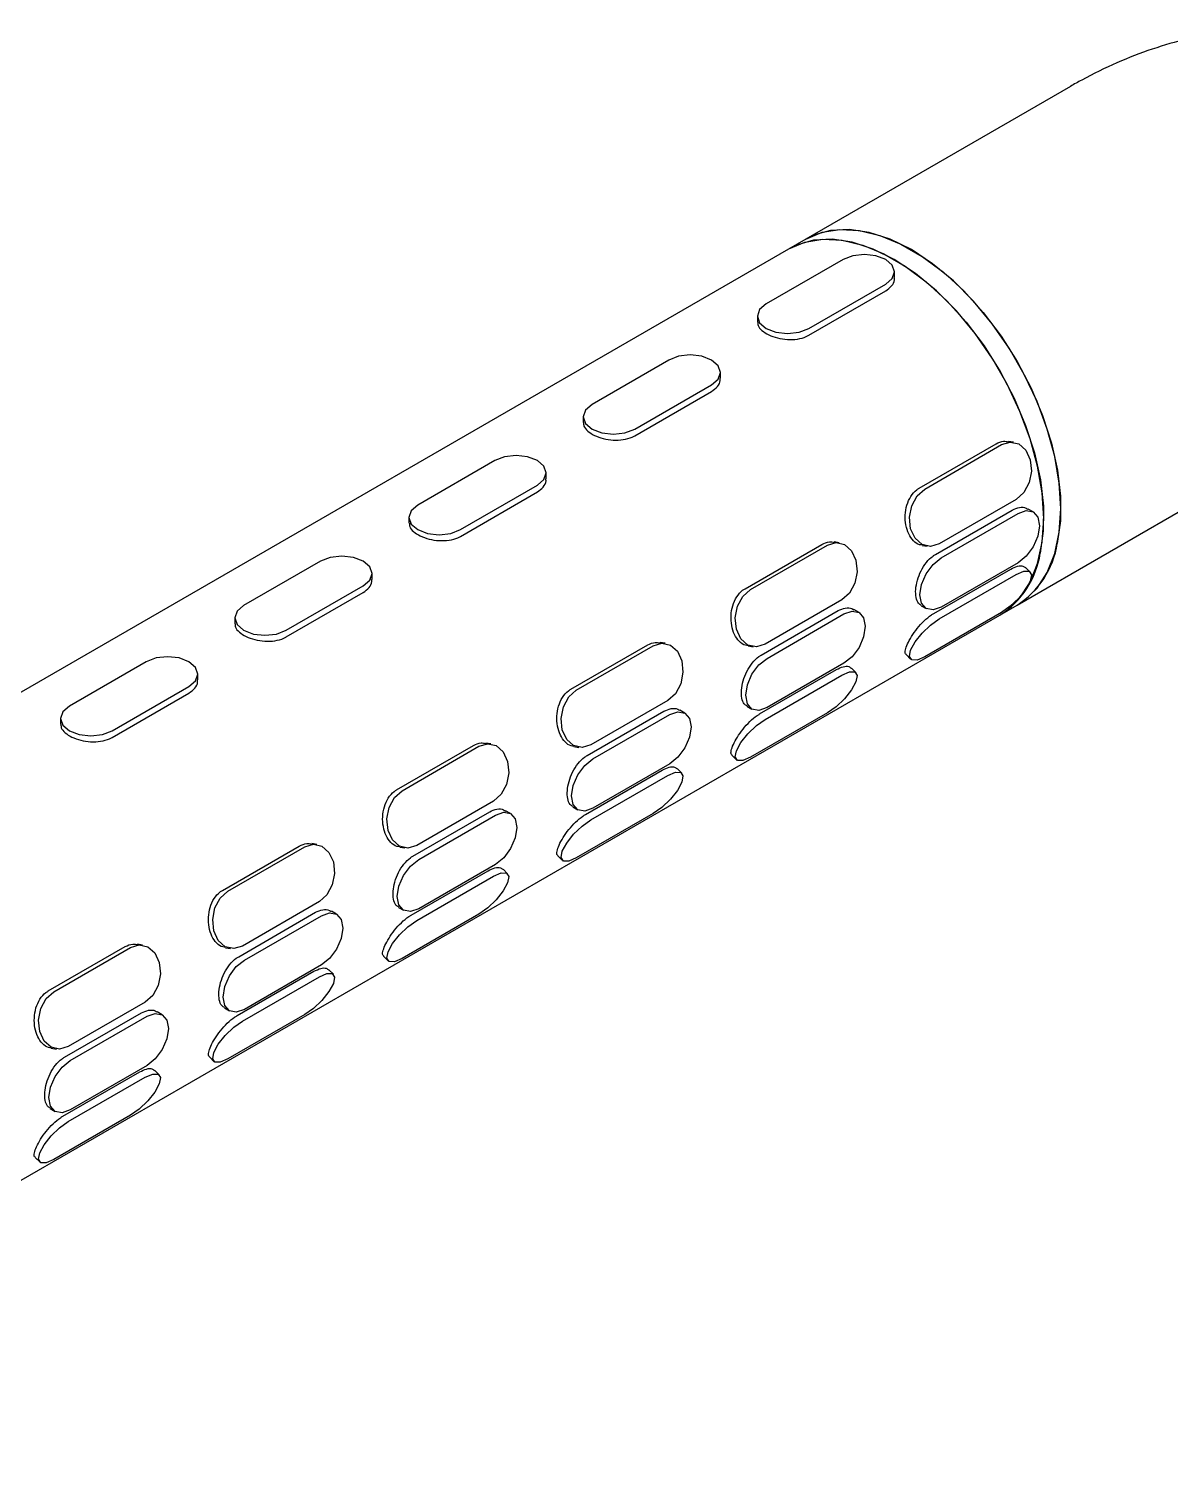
# Model space of a CAD drawing. Extents: x 97 to 1049, y 29 to 427.
# Drawn here: x 305.49 to 317.3, y 197.33 to 212.24 of the extents above; entities that cross this region are included whole.
import ezdxf

# ---------------------------------------------------------------- set-up
doc = ezdxf.new("R2010")
doc.units = 0
doc.header["$LTSCALE"] = 23.1
doc.header["$MEASUREMENT"] = 0
doc.layers.get('0').update_dxf_attribs({"linetype": 'CONTINUOUS'})

msp = doc.modelspace()

# ---------------------------------------------------------------- linework, layer by layer
at = {"color": 7, "linetype": 'Continuous', "lineweight": 25}
for p, q in [((316.27079, 211.64387), (313.53075, 210.06208)), ((313.35397, 209.96003), (270.48563, 185.21266)), ((313.53075, 210.06208), (313.35397, 209.96003)), ((313.91731, 209.85174), (313.12181, 209.39251)), ((314.45078, 209.66397), (314.45078, 209.72417)), ((313.56375, 209.13738), (314.35925, 209.59661)), ((313.56375, 209.06803), (314.35925, 209.52726)), ((313.03028, 209.26494), (313.03028, 209.20474)), ((312.11418, 208.81082), (311.31869, 208.35159)), ((312.64765, 208.62304), (312.64765, 208.68325)), ((311.76063, 208.09646), (312.55613, 208.55569)), ((311.76063, 208.02711), (312.55613, 208.48634)), ((311.22716, 208.22402), (311.22716, 208.16382)), ((314.70581, 207.48529), (315.5013, 207.94452)), ((314.76225, 207.47643), (315.55774, 207.93566)), ((315.68178, 207.96097), (315.62949, 207.96918)), ((315.71807, 206.27312), (318.45811, 207.85491)), ((310.31106, 207.7699), (309.51557, 207.31067)), ((310.84453, 207.58212), (310.84453, 207.64233)), ((309.95751, 207.05554), (310.753, 207.51477)), ((309.95751, 206.98619), (310.753, 207.44542)), ((314.87371, 206.79911), (315.66921, 207.25834)), ((315.70889, 207.36884), (314.9134, 206.90961)), ((315.8855, 207.23914), (315.83336, 207.26924)), ((309.42404, 207.1831), (309.42404, 207.12289)), ((314.93377, 206.76444), (315.72927, 207.22367)), ((312.90269, 206.44437), (313.69818, 206.9036)), ((312.95912, 206.43551), (313.75462, 206.89474)), ((313.87866, 206.92005), (313.82637, 206.92826)), ((314.73706, 206.89251), (314.78936, 206.88431)), ((308.50794, 206.72898), (307.71244, 206.26975)), ((314.85696, 206.18875), (315.65246, 206.64798)), ((315.72927, 206.71333), (314.93377, 206.2541)), ((315.85402, 206.61676), (315.80682, 206.66385)), ((309.04141, 206.5412), (309.04141, 206.60141)), ((314.9134, 206.13244), (315.70889, 206.59167)), ((308.15439, 206.01462), (308.94988, 206.47385)), ((308.15439, 205.94527), (308.94988, 206.4045)), ((313.07059, 205.75819), (313.86609, 206.21742)), ((313.90577, 206.32792), (313.11028, 205.86869)), ((314.08238, 206.19822), (314.03024, 206.22832)), ((314.72539, 206.26873), (314.77753, 206.23863)), ((315.55774, 206.19937), (314.76225, 205.74014)), ((315.5413, 206.17107), (315.71807, 206.27312)), ((272.67295, 181.42369), (315.5413, 206.17107)), ((307.62091, 206.14218), (307.62091, 206.08197)), ((313.13065, 205.72352), (313.92614, 206.18275)), ((311.09957, 205.40345), (311.89506, 205.86268)), ((311.156, 205.39459), (311.9515, 205.85382)), ((312.07554, 205.87913), (312.02324, 205.88734)), ((312.93394, 205.85159), (312.98624, 205.84338)), ((314.56992, 205.76215), (314.61712, 205.71506)), ((306.70482, 205.68806), (305.90932, 205.22883)), ((313.05384, 205.14783), (313.84934, 205.60705)), ((313.92614, 205.67241), (313.13065, 205.21318)), ((314.0509, 205.57584), (314.0037, 205.62293)), ((307.23829, 205.50028), (307.23829, 205.56049)), ((313.11028, 205.09152), (313.90577, 205.55075)), ((306.35126, 204.9737), (307.14676, 205.43293)), ((306.35126, 204.90435), (307.14676, 205.36358)), ((311.26747, 204.71727), (312.06296, 205.1765)), ((312.10265, 205.287), (311.30716, 204.82777)), ((312.27926, 205.1573), (312.22712, 205.1874)), ((312.92227, 205.22781), (312.97441, 205.19771)), ((313.75462, 205.15845), (312.95912, 204.69922)), ((305.81779, 205.10126), (305.81779, 205.04105)), ((311.32753, 204.6826), (312.12302, 205.14183)), ((309.29644, 204.36253), (310.09194, 204.82176)), ((309.35288, 204.35367), (310.14838, 204.8129)), ((310.27242, 204.83821), (310.22012, 204.84642)), ((311.13082, 204.81067), (311.18311, 204.80246)), ((312.76679, 204.72123), (312.814, 204.67414)), ((311.25072, 204.10691), (312.04621, 204.56613)), ((312.12302, 204.63149), (311.32753, 204.17226)), ((312.24778, 204.53492), (312.20057, 204.58201)), ((311.30716, 204.0506), (312.10265, 204.50983)), ((309.46435, 203.67635), (310.25984, 204.13558)), ((310.29953, 204.24608), (309.50403, 203.78685)), ((310.47614, 204.11638), (310.424, 204.14648)), ((311.11915, 204.18689), (311.17129, 204.15679)), ((311.9515, 204.11753), (311.156, 203.6583)), ((309.5244, 203.64168), (310.3199, 204.10091)), ((307.49332, 203.32161), (308.28882, 203.78084)), ((307.54976, 203.31275), (308.34525, 203.77198)), ((308.46929, 203.79729), (308.417, 203.8055)), ((309.3277, 203.76975), (309.37999, 203.76154)), ((310.96367, 203.6803), (311.01087, 203.63322)), ((309.4476, 203.06598), (310.24309, 203.52521)), ((310.3199, 203.59057), (309.5244, 203.13134)), ((310.44466, 203.494), (310.39745, 203.54109)), ((309.50403, 203.00968), (310.29953, 203.46891)), ((307.66122, 202.63543), (308.45672, 203.09466)), ((308.49641, 203.20516), (307.70091, 202.74593)), ((308.67302, 203.07546), (308.62087, 203.10556)), ((309.31603, 203.14597), (309.36817, 203.11587)), ((310.14838, 203.07661), (309.35288, 202.61738)), ((307.72128, 202.60076), (308.51678, 203.05999)), ((305.6902, 202.28069), (306.48569, 202.73992)), ((305.74664, 202.27183), (306.54213, 202.73106)), ((306.66617, 202.75637), (306.61388, 202.76458)), ((307.52457, 202.72883), (307.57687, 202.72062)), ((309.16055, 202.63938), (309.20775, 202.5923)), ((307.64447, 202.02506), (308.43997, 202.48429)), ((308.51678, 202.54965), (307.72128, 202.09042)), ((308.64153, 202.45308), (308.59433, 202.50017)), ((307.70091, 201.96876), (308.49641, 202.42799)), ((305.8581, 201.59451), (306.6536, 202.05374)), ((306.69328, 202.16424), (305.89779, 201.70501)), ((306.86989, 202.03454), (306.81775, 202.06464)), ((307.5129, 202.10505), (307.56505, 202.07495)), ((308.34525, 202.03569), (307.54976, 201.57646)), ((305.91816, 201.55984), (306.71366, 202.01907)), ((305.72145, 201.68791), (305.77375, 201.6797)), ((307.35743, 201.59846), (307.40463, 201.55137)), ((305.84135, 200.98414), (306.63685, 201.44337)), ((306.71366, 201.50873), (305.91816, 201.0495)), ((306.83841, 201.41216), (306.79121, 201.45925)), ((305.89779, 200.92784), (306.69328, 201.38707)), ((305.70978, 201.06413), (305.76192, 201.03403)), ((306.54213, 200.99477), (305.74664, 200.53554)), ((305.5543, 200.55754), (305.60151, 200.51045))]:
    msp.add_line(p, q, dxfattribs=at)
at = {"color": 7, "linetype": 'Continuous', "lineweight": 25, "flags": 128}
for points in [[(313.53075, 210.06208), (313.5324, 210.06303), (313.69941, 210.13319), (313.88526, 210.16335), (314.08616, 210.15288), (314.29801, 210.10199), (314.51651, 210.01172), (314.7372, 209.88391), (314.9556, 209.72117), (315.16726, 209.52679), (315.36786, 209.30475), (315.55333, 209.05956), (315.71989, 208.79621), (315.86415, 208.52007), (315.98317, 208.23674), (316.07454, 207.95202), (316.13638, 207.67168), (316.16744, 207.40143), (316.16709, 207.14678), (316.13534, 206.91292)], [(316.17121, 207.27465), (316.15546, 207.53794), (316.10855, 207.81405), (316.03143, 208.09735), (315.92566, 208.38209), (315.7934, 208.66246), (315.63735, 208.93275), (315.46067, 209.18747), (315.26697, 209.42142), (315.0602, 209.62986), (314.84454, 209.80852), (314.62441, 209.95378), (314.40428, 210.06268), (314.18863, 210.133), (313.98185, 210.16331), (313.78815, 210.15299), (313.61148, 210.10226), (313.53075, 210.06208)], [(313.35397, 209.96003), (313.35562, 209.96098), (313.52264, 210.03114), (313.70849, 210.0613), (313.90938, 210.05082), (314.12123, 209.99994), (314.33973, 209.90967), (314.56043, 209.78186), (314.77882, 209.61912), (314.99048, 209.42474), (315.19108, 209.2027), (315.37656, 208.95751), (315.54312, 208.69416), (315.68738, 208.41802), (315.8064, 208.13469), (315.89776, 207.84997), (315.9596, 207.56962), (315.99066, 207.29938), (315.99031, 207.04473), (315.95856, 206.81087)], [(314.44764, 209.85173), (314.2275, 209.96063), (314.01185, 210.03095), (313.80507, 210.06126), (313.61137, 210.05094), (313.4347, 210.00021), (313.35397, 209.96003)], [(314.35925, 209.59661), (314.42699, 209.65514), (314.45078, 209.72417), (314.42699, 209.79321), (314.35925, 209.85174), (314.25787, 209.89084), (314.13828, 209.90458), (314.01869, 209.89084), (313.91731, 209.85174)], [(315.5413, 206.17107), (315.61663, 206.221), (315.74888, 206.34867), (315.85465, 206.51129), (315.93178, 206.70555), (315.97869, 206.92749), (315.99443, 207.1726), (315.97869, 207.43589), (315.93178, 207.712), (315.85465, 207.9953), (315.74888, 208.28004), (315.61663, 208.5604), (315.46057, 208.8307), (315.2839, 209.08542), (315.0902, 209.31937), (314.88342, 209.5278), (314.66777, 209.70647), (314.44764, 209.85173)], [(313.12181, 209.39251), (313.05407, 209.33398), (313.03028, 209.26494), (313.05407, 209.19591), (313.12181, 209.13738), (313.22319, 209.09827), (313.34278, 209.08454), (313.46237, 209.09827), (313.56375, 209.13738)], [(312.55613, 208.55569), (312.62387, 208.61422), (312.64765, 208.68325), (312.62387, 208.75229), (312.55613, 208.81082), (312.45474, 208.84992), (312.33515, 208.86366), (312.21557, 208.84992), (312.11418, 208.81082)], [(311.31869, 208.35159), (311.25095, 208.29306), (311.22716, 208.22402), (311.25095, 208.15499), (311.31869, 208.09646), (311.42007, 208.05735), (311.53966, 208.04362), (311.65925, 208.05735), (311.76063, 208.09646)], [(315.55774, 207.93566), (315.64806, 207.96291), (315.73613, 207.94286), (315.80855, 207.87856), (315.85429, 207.77982), (315.86639, 207.66165), (315.84301, 207.54205), (315.7877, 207.43923), (315.70889, 207.36884)], [(310.753, 207.51477), (310.82074, 207.5733), (310.84453, 207.64233), (310.82074, 207.71137), (310.753, 207.7699), (310.65162, 207.809), (310.53203, 207.82274), (310.41244, 207.809), (310.31106, 207.7699)], [(314.9134, 206.90961), (314.82309, 206.88237), (314.73501, 206.90242), (314.66259, 206.96671), (314.61685, 207.06546), (314.60475, 207.18363), (314.62813, 207.30322), (314.68344, 207.40604), (314.76225, 207.47643)], [(309.51557, 207.31067), (309.44782, 207.25214), (309.42404, 207.1831), (309.44782, 207.11407), (309.51557, 207.05554), (309.61695, 207.01643), (309.73654, 207.0027), (309.85613, 207.01643), (309.95751, 207.05554)], [(315.71807, 206.27312), (315.7934, 206.32305), (315.92566, 206.45072), (316.03143, 206.61334), (316.10855, 206.8076), (316.15546, 207.02954), (316.17121, 207.27465)], [(315.72927, 207.22367), (315.81383, 207.25306), (315.88552, 207.23913), (315.93342, 207.184), (315.95024, 207.09606), (315.93342, 206.9887), (315.88552, 206.87827), (315.81383, 206.78157), (315.72927, 206.71333)], [(313.75462, 206.89474), (313.84493, 206.92199), (313.93301, 206.90194), (314.00542, 206.83764), (314.05117, 206.7389), (314.06327, 206.62073), (314.03989, 206.50113), (313.98458, 206.39831), (313.90577, 206.32792)], [(308.94988, 206.47385), (309.01762, 206.53238), (309.04141, 206.60141), (309.01762, 206.67045), (308.94988, 206.72898), (308.8485, 206.76808), (308.72891, 206.78182), (308.60932, 206.76808), (308.50794, 206.72898)], [(314.93377, 206.2541), (314.84921, 206.22471), (314.77752, 206.23864), (314.72962, 206.29377), (314.7128, 206.38171), (314.72962, 206.48906), (314.77752, 206.5995), (314.84921, 206.6962), (314.93377, 206.76444)], [(315.70889, 206.59167), (315.7877, 206.62556), (315.84301, 206.62442), (315.86639, 206.58844), (315.85429, 206.52309), (315.80855, 206.43831), (315.73613, 206.34702), (315.64806, 206.26312), (315.55774, 206.19937)], [(313.11028, 205.86869), (313.01996, 205.84145), (312.93189, 205.8615), (312.85947, 205.92579), (312.81373, 206.02454), (312.80163, 206.14271), (312.82501, 206.2623), (312.88032, 206.36512), (312.95912, 206.43551)], [(307.71244, 206.26975), (307.6447, 206.21122), (307.62091, 206.14218), (307.6447, 206.07315), (307.71244, 206.01462), (307.81383, 205.97551), (307.93341, 205.96178), (308.053, 205.97551), (308.15439, 206.01462)], [(313.92614, 206.18275), (314.01071, 206.21214), (314.08239, 206.19821), (314.1303, 206.14308), (314.14712, 206.05514), (314.1303, 205.94778), (314.08239, 205.83735), (314.01071, 205.74065), (313.92614, 205.67241)], [(314.76225, 205.74014), (314.68344, 205.70626), (314.62813, 205.70739), (314.60475, 205.74338), (314.61685, 205.80873), (314.66259, 205.8935), (314.73501, 205.98479), (314.82309, 206.0687), (314.9134, 206.13244)], [(311.9515, 205.85382), (312.04181, 205.88107), (312.12988, 205.86102), (312.2023, 205.79672), (312.24804, 205.69798), (312.26015, 205.57981), (312.23676, 205.46021), (312.18146, 205.35739), (312.10265, 205.287)], [(307.14676, 205.43293), (307.2145, 205.49146), (307.23829, 205.56049), (307.2145, 205.62953), (307.14676, 205.68806), (307.04538, 205.72716), (306.92579, 205.7409), (306.8062, 205.72716), (306.70482, 205.68806)], [(313.13065, 205.21318), (313.04609, 205.18379), (312.9744, 205.19772), (312.9265, 205.25285), (312.90968, 205.34078), (312.9265, 205.44814), (312.9744, 205.55858), (313.04609, 205.65528), (313.13065, 205.72352)], [(313.90577, 205.55075), (313.98458, 205.58464), (314.03989, 205.5835), (314.06327, 205.54752), (314.05117, 205.48217), (314.00542, 205.39739), (313.93301, 205.3061), (313.84493, 205.2222), (313.75462, 205.15845)], [(311.30716, 204.82777), (311.21684, 204.80053), (311.12877, 204.82058), (311.05635, 204.88487), (311.01061, 204.98362), (310.99851, 205.10179), (311.02189, 205.22138), (311.07719, 205.3242), (311.156, 205.39459)], [(305.90932, 205.22883), (305.84158, 205.1703), (305.81779, 205.10126), (305.84158, 205.03223), (305.90932, 204.9737), (306.0107, 204.93459), (306.13029, 204.92086), (306.24988, 204.93459), (306.35126, 204.9737)], [(312.12302, 205.14183), (312.20758, 205.17122), (312.27927, 205.15729), (312.32717, 205.10216), (312.34399, 205.01422), (312.32717, 204.90686), (312.27927, 204.79643), (312.20758, 204.69973), (312.12302, 204.63149)], [(312.95912, 204.69922), (312.88032, 204.66534), (312.82501, 204.66647), (312.80163, 204.70246), (312.81373, 204.76781), (312.85947, 204.85258), (312.93189, 204.94387), (313.01996, 205.02778), (313.11028, 205.09152)], [(310.14838, 204.8129), (310.23869, 204.84015), (310.32676, 204.82009), (310.39918, 204.7558), (310.44492, 204.65706), (310.45702, 204.53889), (310.43364, 204.41929), (310.37834, 204.31647), (310.29953, 204.24608)], [(311.32753, 204.17226), (311.24297, 204.14287), (311.17128, 204.1568), (311.12338, 204.21193), (311.10656, 204.29986), (311.12338, 204.40722), (311.17128, 204.51766), (311.24297, 204.61436), (311.32753, 204.6826)], [(312.10265, 204.50983), (312.18146, 204.54372), (312.23676, 204.54258), (312.26015, 204.5066), (312.24804, 204.44125), (312.2023, 204.35647), (312.12988, 204.26518), (312.04181, 204.18128), (311.9515, 204.11753)], [(309.50403, 203.78685), (309.41372, 203.75961), (309.32565, 203.77966), (309.25323, 203.84395), (309.20749, 203.9427), (309.19538, 204.06087), (309.21877, 204.18046), (309.27407, 204.28328), (309.35288, 204.35367)], [(310.3199, 204.10091), (310.40446, 204.1303), (310.47615, 204.11637), (310.52405, 204.06124), (310.54087, 203.9733), (310.52405, 203.86594), (310.47615, 203.75551), (310.40446, 203.65881), (310.3199, 203.59057)], [(311.156, 203.6583), (311.07719, 203.62442), (311.02189, 203.62555), (310.99851, 203.66154), (311.01061, 203.72689), (311.05635, 203.81166), (311.12877, 203.90295), (311.21684, 203.98686), (311.30716, 204.0506)], [(308.34525, 203.77198), (308.43557, 203.79923), (308.52364, 203.77917), (308.59606, 203.71488), (308.6418, 203.61614), (308.6539, 203.49797), (308.63052, 203.37837), (308.57521, 203.27555), (308.49641, 203.20516)], [(309.5244, 203.13134), (309.43984, 203.10195), (309.36815, 203.11588), (309.32025, 203.17101), (309.30343, 203.25894), (309.32025, 203.3663), (309.36815, 203.47674), (309.43984, 203.57344), (309.5244, 203.64168)], [(310.29953, 203.46891), (310.37834, 203.5028), (310.43364, 203.50166), (310.45702, 203.46568), (310.44492, 203.40033), (310.39918, 203.31555), (310.32676, 203.22426), (310.23869, 203.14036), (310.14838, 203.07661)], [(307.70091, 202.74593), (307.6106, 202.71869), (307.52252, 202.73874), (307.45011, 202.80303), (307.40436, 202.90178), (307.39226, 203.01995), (307.41564, 203.13954), (307.47095, 203.24236), (307.54976, 203.31275)], [(308.51678, 203.05999), (308.60134, 203.08938), (308.67303, 203.07545), (308.72093, 203.02032), (308.73775, 202.93238), (308.72093, 202.82502), (308.67303, 202.71459), (308.60134, 202.61789), (308.51678, 202.54965)], [(309.35288, 202.61738), (309.27407, 202.5835), (309.21877, 202.58463), (309.19538, 202.62062), (309.20749, 202.68597), (309.25323, 202.77074), (309.32565, 202.86203), (309.41372, 202.94594), (309.50403, 203.00968)], [(306.54213, 202.73106), (306.63245, 202.7583), (306.72052, 202.73825), (306.79294, 202.67396), (306.83868, 202.57522), (306.85078, 202.45705), (306.8274, 202.33745), (306.77209, 202.23463), (306.69328, 202.16424)], [(307.72128, 202.09042), (307.63672, 202.06103), (307.56503, 202.07495), (307.51713, 202.13009), (307.50031, 202.21802), (307.51713, 202.32538), (307.56503, 202.43582), (307.63672, 202.53252), (307.72128, 202.60076)], [(308.49641, 202.42799), (308.57521, 202.46188), (308.63052, 202.46074), (308.6539, 202.42476), (308.6418, 202.35941), (308.59606, 202.27463), (308.52364, 202.18334), (308.43557, 202.09944), (308.34525, 202.03569)], [(305.89779, 201.70501), (305.80747, 201.67777), (305.7194, 201.69782), (305.64698, 201.76211), (305.60124, 201.86086), (305.58914, 201.97903), (305.61252, 202.09862), (305.66783, 202.20144), (305.74664, 202.27183)], [(306.71366, 202.01907), (306.79822, 202.04846), (306.86991, 202.03453), (306.91781, 201.9794), (306.93463, 201.89146), (306.91781, 201.7841), (306.86991, 201.67367), (306.79822, 201.57697), (306.71366, 201.50873)], [(307.54976, 201.57646), (307.47095, 201.54258), (307.41564, 201.54371), (307.39226, 201.5797), (307.40436, 201.64505), (307.45011, 201.72982), (307.52252, 201.82111), (307.6106, 201.90502), (307.70091, 201.96876)], [(305.91816, 201.0495), (305.8336, 201.02011), (305.76191, 201.03403), (305.71401, 201.08916), (305.69719, 201.1771), (305.71401, 201.28446), (305.76191, 201.3949), (305.8336, 201.4916), (305.91816, 201.55984)], [(306.69328, 201.38707), (306.77209, 201.42096), (306.8274, 201.41982), (306.85078, 201.38384), (306.83868, 201.31849), (306.79294, 201.23371), (306.72052, 201.14242), (306.63245, 201.05852), (306.54213, 200.99477)], [(305.74664, 200.53554), (305.66783, 200.50166), (305.61252, 200.50279), (305.58914, 200.53877), (305.60124, 200.60413), (305.64698, 200.6889), (305.7194, 200.78019), (305.80747, 200.8641), (305.89779, 200.92784)]]:
    msp.add_lwpolyline(points, dxfattribs=at)
at = {"color": 7, "linetype": 'Continuous', "lineweight": 25}
for centre in [(315.03833, 206.95505), (315.21511, 207.0571)]:
    msp.add_arc(centre, 0.93146, 302.68215, 351.094902, dxfattribs=at)
for points, knots in [([(321.76166, 208.47334), (321.7603, 208.56137), (321.75666, 208.79699), (321.71967, 209.15856), (321.64457, 209.55122), (321.54035, 209.91198), (321.40639, 210.25216), (321.23793, 210.58205), (321.03293, 210.89706), (320.79048, 211.19119), (320.52206, 211.45057), (320.23147, 211.6739), (319.9222, 211.86057), (319.59769, 212.01022), (319.26115, 212.12279), (318.91544, 212.19852), (318.56285, 212.23777), (318.20516, 212.2409), (317.84373, 212.20808), (317.47964, 212.13923), (317.11385, 212.03412), (316.74784, 211.89199), (316.46748, 211.75529), (316.3098, 211.66597), (316.27079, 211.64387)], [0, 0, 0, 0, 0.032996151, 0.088318111, 0.137415013, 0.185252145, 0.231867856, 0.277402339, 0.327059622, 0.375506255, 0.422811634, 0.469200697, 0.514901663, 0.560141764, 0.605094957, 0.649988571, 0.695070331, 0.740597411, 0.786832964, 0.834033356, 0.882421317, 0.932142213, 0.983209916, 1, 1, 1, 1]), ([(314.35925, 209.52726), (314.38108, 209.54331), (314.42475, 209.57541), (314.45203, 209.62671), (314.44787, 209.65628), (314.4468, 209.66384)], [0, 0, 0, 0, 0.42667208, 0.85323816, 1, 1, 1, 1]), ([(313.03425, 209.20486), (313.03416, 209.19287), (313.03393, 209.16259), (313.07364, 209.11613), (313.14357, 209.07087), (313.23671, 209.03769), (313.34131, 209.02102), (313.44636, 209.02494), (313.52049, 209.04501), (313.55497, 209.06336), (313.56375, 209.06803)], [0, 0, 0, 0, 0.09413022, 0.23776364, 0.38041051, 0.52202788, 0.66414593, 0.80752788, 0.95099024, 1, 1, 1, 1]), ([(312.55613, 208.48634), (312.57796, 208.50239), (312.62163, 208.53449), (312.64891, 208.58579), (312.64475, 208.61536), (312.64368, 208.62292)], [0, 0, 0, 0, 0.42667208, 0.85323816, 1, 1, 1, 1]), ([(311.23113, 208.16394), (311.23104, 208.15195), (311.23081, 208.12167), (311.27052, 208.07521), (311.34045, 208.02995), (311.43359, 207.99677), (311.53819, 207.9801), (311.64324, 207.98402), (311.71737, 208.00409), (311.75185, 208.02244), (311.76063, 208.02711)], [0, 0, 0, 0, 0.09413022, 0.23776364, 0.38041051, 0.52202788, 0.66414593, 0.80752788, 0.95099024, 1, 1, 1, 1]), ([(315.5013, 207.94452), (315.52725, 207.95678), (315.56897, 207.97649), (315.6125, 207.96819), (315.62895, 207.96505)], [0, 0, 0, 0, 0.62206844, 1, 1, 1, 1]), ([(310.753, 207.44542), (310.77484, 207.46147), (310.81851, 207.49357), (310.84578, 207.54487), (310.84162, 207.57444), (310.84056, 207.582)], [0, 0, 0, 0, 0.42667208, 0.85323816, 1, 1, 1, 1]), ([(314.7376, 206.89664), (314.72799, 206.89709), (314.69371, 206.89869), (314.64336, 206.93731), (314.59382, 207.0077), (314.56443, 207.10221), (314.55757, 207.20704), (314.57477, 207.31165), (314.61602, 207.40395), (314.66474, 207.45925), (314.69747, 207.48001), (314.70581, 207.48529)], [0, 0, 0, 0, 0.05046915, 0.17994372, 0.30997067, 0.43910454, 0.56730642, 0.69596155, 0.82576086, 0.95563296, 1, 1, 1, 1]), ([(315.66921, 207.25834), (315.69403, 207.26922), (315.74367, 207.29098), (315.80173, 207.28895), (315.82525, 207.27056), (315.83127, 207.26586)], [0, 0, 0, 0, 0.42671644, 0.85332688, 1, 1, 1, 1]), ([(309.42801, 207.12302), (309.42792, 207.11103), (309.42769, 207.08074), (309.4674, 207.03429), (309.53733, 206.98903), (309.63046, 206.95585), (309.73506, 206.93918), (309.84012, 206.9431), (309.91425, 206.96317), (309.94873, 206.98151), (309.95751, 206.98619)], [0, 0, 0, 0, 0.09413022, 0.23776364, 0.38041051, 0.52202788, 0.66414593, 0.80752788, 0.95099024, 1, 1, 1, 1]), ([(313.69818, 206.9036), (313.72413, 206.91586), (313.76585, 206.93557), (313.80938, 206.92727), (313.82583, 206.92413)], [0, 0, 0, 0, 0.62206844, 1, 1, 1, 1]), ([(314.72748, 206.27211), (314.71705, 206.27803), (314.6907, 206.29298), (314.67031, 206.35061), (314.66608, 206.43381), (314.68392, 206.53106), (314.72178, 206.62998), (314.77769, 206.719), (314.83215, 206.77316), (314.86528, 206.79384), (314.87371, 206.79911)], [0, 0, 0, 0, 0.0941616, 0.23779004, 0.38043197, 0.52204444, 0.66415756, 0.80753455, 0.95099193, 1, 1, 1, 1]), ([(315.65246, 206.64798), (315.6765, 206.65959), (315.72458, 206.68281), (315.77896, 206.685), (315.79686, 206.6682), (315.8043, 206.66121)], [0, 0, 0, 0, 0.36870942, 0.73732723, 1, 1, 1, 1]), ([(308.94988, 206.4045), (308.97172, 206.42055), (309.01539, 206.45265), (309.04266, 206.50395), (309.0385, 206.53351), (309.03744, 206.54108)], [0, 0, 0, 0, 0.42667208, 0.85323816, 1, 1, 1, 1]), ([(312.93448, 205.85572), (312.92486, 205.85617), (312.89059, 205.85777), (312.84024, 205.89639), (312.7907, 205.96678), (312.7613, 206.06129), (312.75445, 206.16612), (312.77165, 206.27073), (312.81289, 206.36303), (312.86162, 206.41833), (312.89435, 206.43909), (312.90269, 206.44437)], [0, 0, 0, 0, 0.05046915, 0.17994372, 0.30997067, 0.43910454, 0.56730642, 0.69596155, 0.82576086, 0.95563296, 1, 1, 1, 1]), ([(313.86609, 206.21742), (313.89091, 206.2283), (313.94055, 206.25006), (313.99861, 206.24803), (314.02213, 206.22964), (314.02815, 206.22494)], [0, 0, 0, 0, 0.42671644, 0.85332688, 1, 1, 1, 1]), ([(307.62489, 206.0821), (307.6248, 206.07011), (307.62457, 206.03982), (307.66427, 205.99337), (307.73421, 205.94811), (307.82734, 205.91493), (307.93194, 205.89826), (308.03699, 205.90218), (308.11113, 205.92225), (308.14561, 205.94059), (308.15439, 205.94527)], [0, 0, 0, 0, 0.09413022, 0.23776364, 0.38041051, 0.52202788, 0.66414593, 0.80752788, 0.95099024, 1, 1, 1, 1]), ([(314.57243, 205.76479), (314.56969, 205.76604), (314.55751, 205.77159), (314.56044, 205.80758), (314.58108, 205.86985), (314.62401, 205.94904), (314.68317, 206.0334), (314.7544, 206.11266), (314.81488, 206.16311), (314.84842, 206.18354), (314.85696, 206.18875)], [0, 0, 0, 0, 0.04406622, 0.19563772, 0.34616814, 0.49561217, 0.64558454, 0.79689068, 0.94828165, 1, 1, 1, 1]), ([(311.89506, 205.86268), (311.92101, 205.87494), (311.96272, 205.89465), (312.00626, 205.88635), (312.02271, 205.88321)], [0, 0, 0, 0, 0.62206844, 1, 1, 1, 1]), ([(312.92436, 205.23119), (312.91393, 205.23711), (312.88758, 205.25206), (312.86719, 205.30969), (312.86296, 205.39289), (312.88079, 205.49014), (312.91866, 205.58906), (312.97457, 205.67808), (313.02903, 205.73224), (313.06215, 205.75292), (313.07059, 205.75819)], [0, 0, 0, 0, 0.0941616, 0.23779004, 0.38043197, 0.52204444, 0.66415756, 0.80753455, 0.95099193, 1, 1, 1, 1]), ([(313.84934, 205.60705), (313.87338, 205.61867), (313.92146, 205.64189), (313.97584, 205.64408), (313.99373, 205.62728), (314.00118, 205.62028)], [0, 0, 0, 0, 0.36870942, 0.73732723, 1, 1, 1, 1]), ([(307.14676, 205.36358), (307.1686, 205.37963), (307.21226, 205.41173), (307.23954, 205.46303), (307.23538, 205.49259), (307.23431, 205.50016)], [0, 0, 0, 0, 0.42667208, 0.85323816, 1, 1, 1, 1]), ([(311.13135, 204.8148), (311.12174, 204.81525), (311.08747, 204.81685), (311.03712, 204.85547), (310.98758, 204.92586), (310.95818, 205.02037), (310.95133, 205.1252), (310.96852, 205.22981), (311.00977, 205.32211), (311.05849, 205.37741), (311.09123, 205.39817), (311.09957, 205.40345)], [0, 0, 0, 0, 0.05046915, 0.17994372, 0.30997067, 0.43910454, 0.56730642, 0.69596155, 0.82576086, 0.95563296, 1, 1, 1, 1]), ([(312.06296, 205.1765), (312.08779, 205.18738), (312.13742, 205.20914), (312.19549, 205.20711), (312.21901, 205.18872), (312.22503, 205.18402)], [0, 0, 0, 0, 0.42671644, 0.85332688, 1, 1, 1, 1]), ([(305.82177, 205.04118), (305.82167, 205.02919), (305.82144, 204.9989), (305.86115, 204.95245), (305.93109, 204.90719), (306.02422, 204.87401), (306.12882, 204.85734), (306.23387, 204.86125), (306.30801, 204.88133), (306.34248, 204.89967), (306.35126, 204.90435)], [0, 0, 0, 0, 0.09413022, 0.23776364, 0.38041051, 0.52202788, 0.66414593, 0.80752788, 0.95099024, 1, 1, 1, 1]), ([(312.76931, 204.72387), (312.76657, 204.72512), (312.75439, 204.73067), (312.75731, 204.76666), (312.77796, 204.82893), (312.82089, 204.90812), (312.88004, 204.99248), (312.95127, 205.07174), (313.01176, 205.12219), (313.0453, 205.14262), (313.05384, 205.14783)], [0, 0, 0, 0, 0.04406622, 0.19563772, 0.34616814, 0.49561217, 0.64558454, 0.79689068, 0.94828165, 1, 1, 1, 1]), ([(310.09194, 204.82176), (310.11789, 204.83402), (310.1596, 204.85373), (310.20313, 204.84543), (310.21959, 204.84229)], [0, 0, 0, 0, 0.62206844, 1, 1, 1, 1]), ([(311.12124, 204.19027), (311.11081, 204.19619), (311.08446, 204.21114), (311.06407, 204.26877), (311.05984, 204.35197), (311.07767, 204.44922), (311.11553, 204.54814), (311.17145, 204.63716), (311.2259, 204.69132), (311.25903, 204.712), (311.26747, 204.71727)], [0, 0, 0, 0, 0.0941616, 0.23779004, 0.38043197, 0.52204444, 0.66415756, 0.80753455, 0.95099193, 1, 1, 1, 1]), ([(312.04621, 204.56613), (312.07026, 204.57775), (312.11833, 204.60097), (312.17271, 204.60316), (312.19061, 204.58636), (312.19806, 204.57936)], [0, 0, 0, 0, 0.36870942, 0.73732723, 1, 1, 1, 1]), ([(309.32823, 203.77388), (309.31862, 203.77433), (309.28434, 203.77593), (309.23399, 203.81455), (309.18445, 203.88493), (309.15506, 203.97945), (309.1482, 204.08428), (309.1654, 204.18889), (309.20665, 204.28119), (309.25537, 204.33649), (309.28811, 204.35725), (309.29644, 204.36253)], [0, 0, 0, 0, 0.05046915, 0.17994372, 0.30997067, 0.43910454, 0.56730642, 0.69596155, 0.82576086, 0.95563296, 1, 1, 1, 1]), ([(310.25984, 204.13558), (310.28466, 204.14646), (310.3343, 204.16822), (310.39237, 204.16619), (310.41589, 204.1478), (310.4219, 204.1431)], [0, 0, 0, 0, 0.42671644, 0.85332688, 1, 1, 1, 1]), ([(310.96619, 203.68295), (310.96344, 203.6842), (310.95126, 203.68975), (310.95419, 203.72574), (310.97484, 203.78801), (311.01777, 203.8672), (311.07692, 203.95156), (311.14815, 204.03081), (311.20863, 204.08127), (311.24218, 204.1017), (311.25072, 204.10691)], [0, 0, 0, 0, 0.04406622, 0.19563772, 0.34616814, 0.49561217, 0.64558454, 0.79689068, 0.94828165, 1, 1, 1, 1]), ([(308.28882, 203.78084), (308.31476, 203.7931), (308.35648, 203.81281), (308.40001, 203.80451), (308.41646, 203.80137)], [0, 0, 0, 0, 0.62206844, 1, 1, 1, 1]), ([(309.31812, 203.14935), (309.30768, 203.15527), (309.28134, 203.17022), (309.26095, 203.22785), (309.25672, 203.31105), (309.27455, 203.4083), (309.31241, 203.50722), (309.36833, 203.59624), (309.42278, 203.6504), (309.45591, 203.67108), (309.46435, 203.67635)], [0, 0, 0, 0, 0.0941616, 0.23779004, 0.38043197, 0.52204444, 0.66415756, 0.80753455, 0.95099193, 1, 1, 1, 1]), ([(310.24309, 203.52521), (310.26713, 203.53683), (310.31521, 203.56005), (310.36959, 203.56224), (310.38749, 203.54544), (310.39494, 203.53844)], [0, 0, 0, 0, 0.36870942, 0.73732723, 1, 1, 1, 1]), ([(307.52511, 202.73296), (307.5155, 202.73341), (307.48122, 202.73501), (307.43087, 202.77363), (307.38133, 202.84401), (307.35194, 202.93853), (307.34508, 203.04336), (307.36228, 203.14797), (307.40353, 203.24027), (307.45225, 203.29557), (307.48498, 203.31633), (307.49332, 203.32161)], [0, 0, 0, 0, 0.05046915, 0.17994372, 0.30997067, 0.43910454, 0.56730642, 0.69596155, 0.82576086, 0.95563296, 1, 1, 1, 1]), ([(308.45672, 203.09466), (308.48154, 203.10554), (308.53118, 203.1273), (308.58924, 203.12527), (308.61276, 203.10688), (308.61878, 203.10218)], [0, 0, 0, 0, 0.42671644, 0.85332688, 1, 1, 1, 1]), ([(309.16306, 202.64203), (309.16032, 202.64328), (309.14814, 202.64883), (309.15107, 202.68482), (309.17172, 202.74709), (309.21465, 202.82628), (309.2738, 202.91064), (309.34503, 202.98989), (309.40551, 203.04035), (309.43905, 203.06078), (309.4476, 203.06598)], [0, 0, 0, 0, 0.04406622, 0.19563772, 0.34616814, 0.49561217, 0.64558454, 0.79689068, 0.94828165, 1, 1, 1, 1]), ([(306.48569, 202.73992), (306.51164, 202.75218), (306.55336, 202.77189), (306.59689, 202.76359), (306.61334, 202.76045)], [0, 0, 0, 0, 0.62206844, 1, 1, 1, 1]), ([(307.515, 202.10843), (307.50456, 202.11435), (307.47821, 202.1293), (307.45783, 202.18693), (307.4536, 202.27013), (307.47143, 202.36738), (307.50929, 202.4663), (307.5652, 202.55532), (307.61966, 202.60948), (307.65279, 202.63016), (307.66122, 202.63543)], [0, 0, 0, 0, 0.0941616, 0.23779004, 0.38043197, 0.52204444, 0.66415756, 0.80753455, 0.95099193, 1, 1, 1, 1]), ([(308.43997, 202.48429), (308.46401, 202.49591), (308.51209, 202.51913), (308.56647, 202.52132), (308.58437, 202.50452), (308.59182, 202.49752)], [0, 0, 0, 0, 0.368709415, 0.737327234, 1, 1, 1, 1]), ([(305.72199, 201.69204), (305.71237, 201.69249), (305.6781, 201.69409), (305.62775, 201.73271), (305.57821, 201.80309), (305.54882, 201.89761), (305.54196, 202.00244), (305.55916, 202.10705), (305.6004, 202.19934), (305.64913, 202.25465), (305.68186, 202.27541), (305.6902, 202.28069)], [0, 0, 0, 0, 0.05046915, 0.17994372, 0.30997067, 0.43910454, 0.56730642, 0.69596155, 0.82576086, 0.95563296, 1, 1, 1, 1]), ([(306.6536, 202.05374), (306.67842, 202.06462), (306.72806, 202.08638), (306.78612, 202.08435), (306.80964, 202.06596), (306.81566, 202.06126)], [0, 0, 0, 0, 0.42671644, 0.85332688, 1, 1, 1, 1]), ([(307.35994, 201.60111), (307.3572, 201.60236), (307.34502, 201.60791), (307.34795, 201.6439), (307.36859, 201.70617), (307.41153, 201.78536), (307.47068, 201.86972), (307.54191, 201.94897), (307.60239, 201.99943), (307.63593, 202.01986), (307.64447, 202.02506)], [0, 0, 0, 0, 0.04406622, 0.19563772, 0.34616814, 0.49561217, 0.64558454, 0.79689068, 0.94828165, 1, 1, 1, 1]), ([(305.71187, 201.06751), (305.70144, 201.07343), (305.67509, 201.08838), (305.6547, 201.146), (305.65047, 201.22921), (305.66831, 201.32646), (305.70617, 201.42538), (305.76208, 201.5144), (305.81654, 201.56856), (305.84967, 201.58924), (305.8581, 201.59451)], [0, 0, 0, 0, 0.0941616, 0.23779004, 0.38043197, 0.52204444, 0.66415756, 0.80753455, 0.95099193, 1, 1, 1, 1]), ([(306.63685, 201.44337), (306.66089, 201.45499), (306.70897, 201.47821), (306.76335, 201.4804), (306.78125, 201.46359), (306.78869, 201.4566)], [0, 0, 0, 0, 0.368709415, 0.737327234, 1, 1, 1, 1]), ([(305.55682, 200.56019), (305.55408, 200.56144), (305.5419, 200.56699), (305.54482, 200.60298), (305.56547, 200.66525), (305.6084, 200.74444), (305.66755, 200.8288), (305.73878, 200.90805), (305.79927, 200.95851), (305.83281, 200.97894), (305.84135, 200.98414)], [0, 0, 0, 0, 0.04406622, 0.19563772, 0.34616814, 0.49561217, 0.64558454, 0.79689068, 0.94828165, 1, 1, 1, 1])]:
    msp.add_open_spline(points, degree=3, knots=knots, dxfattribs=at)

doc.saveas('drawing.dxf')
